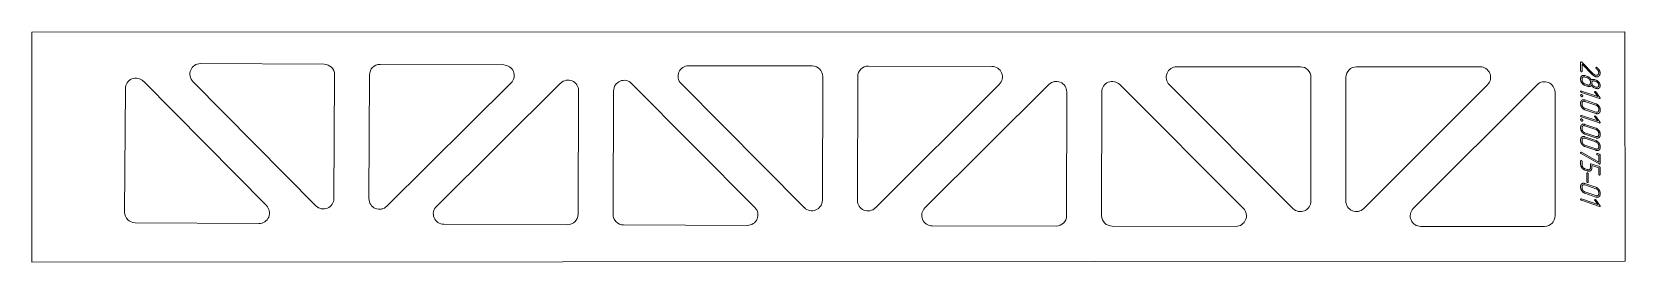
# Model space of a CAD drawing. Header units: millimetres. Extents: x 0 to 2275, y 0 to 329.
import ezdxf

# ---------------------------------------------------------------- set-up
doc = ezdxf.new("R2010")
doc.units = ezdxf.units.MM
doc.linetypes.add('K5LT_BASIC', pattern=[0])
doc.layers.add('Engraving', color=7, linetype='Continuous')

msp = doc.modelspace()

# ---------------------------------------------------------------- linework, layer by layer
at = {"color": 143, "linetype": 'K5LT_BASIC', "lineweight": 15, "true_color": 0x33acca}
for p, q in [((2274.4, 328.9), (-0.2, 328.5)), ((0, 0), (-0.2, 328.5)), ((2274.6, 1.2), (2274.4, 328.9)), ((240.4, 283.5), (417, 282.7)), ((497, 282.4), (673.6, 281.6)), ((937.4, 280.6), (1114, 280.2)), ((1194, 280), (1370.6, 279.5)), ((1634.4, 279.1), (1811, 279)), ((1891, 279), (2067.6, 278.9)), ((159, 258.4), (334.8, 80.8)), ((405.5, 80.4), (229.7, 258)), ((432, 267.7), (431.1, 90.9)), ((481.1, 90.7), (482, 267.4)), ((684.1, 255.9), (506.7, 80)), ((577.4, 79.7), (754.8, 255.6)), ((856, 255.3), (1032.1, 78.1)), ((1102.9, 77.8), (926.7, 255)), ((1129, 265.1), (1128.5, 88.4)), ((1178.5, 88.2), (1179, 265)), ((1381.1, 253.9), (1204.1, 77.6)), ((1274.8, 77.4), (1451.8, 253.7)), ((1553.1, 253.6), (1729.5, 76.7)), ((1800.3, 76.7), (1623.8, 253.5)), ((1826, 264), (1825.9, 87.2)), ((1875.9, 87.2), (1876, 264)), ((2078.2, 253.3), (1901.5, 76.6)), ((1972.2, 76.6), (2148.9, 253.3)), ((132.3, 71.3), (133.3, 247.9)), ((780.4, 244.9), (779.7, 68.3)), ((829.7, 68.2), (830.4, 244.7)), ((1477.4, 243.1), (1477.2, 66.5)), ((1527.2, 66.4), (1527.4, 243)), ((2174.5, 242.7), (2174.6, 66.1)), ((324, 55.2), (147.3, 56.2)), ((764.7, 53.4), (587.9, 54)), ((1021.5, 52.5), (844.7, 53.1)), ((1462.1, 51.5), (1285.4, 51.8)), ((1718.9, 51.1), (1542.1, 51.4)), ((2159.6, 51.1), (1982.8, 51)), ((2274.6, 1.2), (0, 0))]:
    msp.add_line(p, q, dxfattribs=at)
for centre, start, end in [((240.4, 268.5), 89.7364, 224.7071), ((417, 267.7), 359.7364, 89.7364), ((496.9, 267.4), 89.7364, 179.7364), ((673.5, 266.6), 314.7656, 89.7364), ((937.4, 265.6), 89.8534, 224.8242), ((1114, 265.2), 359.8534, 89.8534), ((1194, 265), 89.8534, 179.8534), ((1370.5, 264.5), 314.8827, 89.8534), ((1634.4, 264.1), 89.9705, 224.9412), ((1811, 264), 359.9705, 89.9705), ((1891, 264), 89.9705, 179.9705), ((2067.6, 263.9), 314.9997, 89.9705), ((148.3, 247.8), 44.7071, 179.6778), ((765.4, 245), 359.7949, 134.7656), ((845.4, 244.7), 44.8242, 179.7949), ((1462.4, 243.1), 359.9119, 134.8827), ((1542.4, 243), 44.9412, 179.9119), ((2159.5, 242.7), 0.029, 134.9997), ((147.3, 71.2), 179.6778, 269.6778), ((324.1, 70.2), 269.6778, 44.7071), ((416.1, 91), 224.7071, 359.7364), ((496.1, 90.6), 179.7364, 314.7656), ((588, 69), 134.7656, 269.7949), ((764.7, 68.4), 269.7949, 359.7949), ((1021.5, 67.5), 269.7949, 44.8242), ((1113.5, 88.4), 224.8242, 359.8534), ((1193.5, 88.2), 179.8534, 314.8827), ((1285.4, 66.8), 134.8827, 269.9119), ((1718.9, 66.1), 269.9119, 44.9412), ((1810.9, 87.2), 224.9412, 359.9705), ((1890.9, 87.2), 179.9705, 314.9997), ((1982.8, 66), 134.9997, 270.029), ((844.7, 68.1), 179.7949, 269.7949), ((1462.2, 66.5), 269.9119, 359.9119), ((1542.2, 66.4), 179.9119, 269.9119), ((2159.6, 66.1), 270.029, 0.029)]:
    msp.add_arc(centre, 15, start, end, dxfattribs=at)
at = {"layer": 'Engraving', "color": 143, "linetype": 'K5LT_BASIC', "lineweight": 15, "true_color": 0x33acca}
for p, q in [((2211.1, 273.3), (2211.1, 285.2)), ((2212.6, 285.5), (2229.1, 269)), ((2213.1, 282.7), (2213.1, 272.7)), ((2228, 267.7), (2213.1, 282.7)), ((2233.8, 278.2), (2234.2, 278)), ((2211.1, 260.5), (2211.1, 262.5)), ((2213.1, 259.8), (2213.1, 261.8)), ((2217, 266.4), (2221, 265.1)), ((2217, 264.4), (2221, 263.1)), ((2221, 253.1), (2217, 254.5)), ((2221, 251.2), (2217, 252.5)), ((2225, 257.8), (2225, 255.8)), ((2229.1, 269), (2229.9, 268.3)), ((2229.9, 268.3), (2230.6, 267.8)), ((2230.9, 258.7), (2233, 258)), ((2233, 250.1), (2230.9, 250.8)), ((2231, 260.7), (2233, 260)), ((2238.5, 254.5), (2238.8, 253.3)), ((2238.8, 253.3), (2238.9, 252.7)), ((2238.9, 252.7), (2238.9, 252)), ((2211.1, 225.7), (2211.1, 227.7)), ((2212.1, 244.4), (2235.5, 236.4)), ((2237.9, 233.6), (2212.1, 242.4)), ((2217, 231.6), (2233, 226.2)), ((2217, 229.6), (2233, 224.2)), ((2233, 248.1), (2230.9, 248.8)), ((2235.5, 236.4), (2231.3, 242.1)), ((2232.7, 243), (2238.6, 235)), ((2233.6, 247.9), (2233, 248.1)), ((2234.2, 247.8), (2233.6, 247.9)), ((2235.3, 247.7), (2234.2, 247.8)), ((2212.1, 209.6), (2235.5, 201.6)), ((2237.9, 198.8), (2212.1, 207.6)), ((2213.1, 225), (2213.1, 227)), ((2233, 214.2), (2217, 219.7)), ((2233, 212.3), (2217, 217.7)), ((2235.5, 201.6), (2231.3, 207.3)), ((2232.7, 208.2), (2238.6, 200.2)), ((2236.9, 218.9), (2236.9, 216.9)), ((2238.9, 218.2), (2238.9, 216.2)), ((2211.1, 190.9), (2211.1, 192.9)), ((2213.1, 190.2), (2213.1, 192.2)), ((2217, 196.8), (2233, 191.4)), ((2217, 194.8), (2233, 189.4)), ((2233, 179.4), (2217, 184.8)), ((2233, 177.4), (2217, 182.8)), ((2236.9, 184.1), (2236.9, 182.1)), ((2238.9, 183.4), (2238.9, 181.4)), ((2211.1, 173.1), (2211.1, 175.1)), ((2213.1, 172.4), (2213.1, 174.4)), ((2217, 179), (2233, 173.6)), ((2217, 177), (2233, 171.6)), ((2233, 161.6), (2217, 167.1)), ((2233, 159.7), (2217, 165.1)), ((2236.9, 166.3), (2236.9, 164.3)), ((2238.9, 165.6), (2238.9, 163.6)), ((2211.3, 155.6), (2211.1, 156.3)), ((2211.1, 139.5), (2211.1, 144.5)), ((2237.7, 140.3), (2211.8, 155.1)), ((2212, 157), (2212.3, 156.9)), ((2212.3, 156.9), (2236.9, 142.8)), ((2213.1, 143.8), (2213.1, 138.8)), ((2225, 134.8), (2225, 139.8)), ((2226, 140.4), (2237.9, 136.4)), ((2227, 138.1), (2227, 134.1)), ((2236.9, 134.7), (2227, 138.1)), ((2235, 155.1), (2237.9, 154.1)), ((2236.9, 152.5), (2235, 153.1)), ((2236.9, 142.8), (2236.9, 152.5)), ((2238, 140.1), (2237.7, 140.3)), ((2238.9, 152.8), (2238.9, 140.8)), ((2217, 133.5), (2221, 132.2)), ((2221, 130.2), (2217, 131.5)), ((2220, 114.9), (2220, 126.9)), ((2222, 126.2), (2222, 114.3)), ((2236.9, 125.8), (2236.9, 134.7)), ((2238.9, 135), (2238.9, 125.1)), ((2211.1, 106.4), (2211.1, 108.4)), ((2213.1, 105.7), (2213.1, 107.7)), ((2217, 112.3), (2233, 106.9)), ((2217, 110.3), (2233, 104.9)), ((2233, 95), (2217, 100.4)), ((2233, 93), (2217, 98.4)), ((2236.9, 99.6), (2236.9, 97.6)), ((2238.9, 98.9), (2238.9, 96.9)), ((2212.1, 90.3), (2235.5, 82.3)), ((2237.9, 79.5), (2212.1, 88.3)), ((2235.5, 82.3), (2231.3, 88)), ((2232.7, 88.9), (2238.6, 81))]:
    msp.add_line(p, q, dxfattribs=at)
for points in [[(2211.1, 285.2), (2211.1, 285.6), (2211.4, 285.8)], [(2211.4, 272.5), (2211.1, 272.9), (2211.1, 273.3)], [(2211.4, 285.8), (2211.7, 286), (2212.1, 285.9)], [(2212.1, 285.9), (2212.4, 285.8), (2212.6, 285.5)], [(2232.9, 277.5), (2232.9, 277.9), (2233.1, 278.1)], [(2233.1, 276.8), (2232.9, 277.1), (2232.9, 277.5)], [(2233.1, 278.1), (2233.4, 278.3), (2233.8, 278.2)], [(2233.5, 276.3), (2233.2, 276.6), (2233.1, 276.8)], [(2236.1, 273.5), (2235.4, 275), (2233.5, 276.3)], [(2234.2, 278), (2236.6, 276.3), (2237.8, 274.1)], [(2236.9, 270.7), (2236.9, 272.1), (2236.1, 273.5)], [(2237.8, 274.1), (2238.9, 272.2), (2238.9, 270.1)], [(2211.1, 262.5), (2211.1, 264.8), (2212.8, 266)], [(2212.8, 255.7), (2211.1, 258), (2211.1, 260.5)], [(2212.1, 272), (2211.7, 272.1), (2211.4, 272.5)], [(2212.7, 272.1), (2212.4, 271.9), (2212.1, 272)], [(2213.1, 272.7), (2213.1, 272.3), (2212.7, 272.1)], [(2212.8, 266), (2214.5, 267.3), (2217, 266.4)], [(2217, 252.5), (2214.5, 253.3), (2212.8, 255.7)], [(2213.1, 261.8), (2213.1, 263.4), (2214.2, 264.2)], [(2214.2, 256.6), (2213.1, 258.2), (2213.1, 259.8)], [(2214.2, 264.2), (2215.4, 265), (2217, 264.4)], [(2217, 254.5), (2215.4, 255.1), (2214.2, 256.6)], [(2221, 265.1), (2222.5, 264.6), (2223.9, 263.3)], [(2221, 263.1), (2222.7, 262.5), (2223.8, 261)], [(2223.8, 253.3), (2222.7, 252.6), (2221, 253.1)], [(2224.2, 251), (2222.7, 250.6), (2221, 251.2)], [(2223.8, 261), (2225, 259.4), (2225, 257.8)], [(2225, 255.8), (2225, 254.1), (2223.8, 253.3)], [(2223.9, 263.3), (2225.3, 261.9), (2226.3, 260.1)], [(2226.3, 252.6), (2225.7, 251.4), (2224.2, 251)], [(2226.3, 260.1), (2227.1, 260.8), (2228.3, 261)], [(2228.4, 250.2), (2227.2, 251.1), (2226.3, 252.6)], [(2227, 256.1), (2227, 257.8), (2228.1, 258.5)], [(2228.1, 252.9), (2227, 254.5), (2227, 256.1)], [(2230.2, 266), (2229.3, 266.6), (2228, 267.7)], [(2228.1, 258.5), (2229.3, 259.3), (2230.9, 258.7)], [(2230.9, 250.8), (2229.2, 251.3), (2228.1, 252.9)], [(2228.3, 261), (2229.5, 261.2), (2231, 260.7)], [(2232.1, 265), (2231.1, 265.3), (2230.2, 266)], [(2230.6, 267.8), (2231.3, 267.3), (2232.1, 267.1)], [(2232.1, 267.1), (2234.1, 266.4), (2235.5, 267.5)], [(2237, 265.7), (2234.9, 264), (2232.1, 265)], [(2233, 260), (2235.3, 259.2), (2237.2, 256.9)], [(2233, 258), (2234.6, 257.5), (2235.8, 255.9)], [(2235.8, 250.3), (2234.6, 249.5), (2233, 250.1)], [(2235.5, 267.5), (2236.1, 268), (2236.5, 268.9)], [(2235.8, 255.9), (2236.9, 254.3), (2236.9, 252.7)], [(2236.9, 252.7), (2236.9, 251), (2235.8, 250.3)], [(2236.5, 268.9), (2236.9, 269.7), (2236.9, 270.7)], [(2238.9, 270.1), (2238.9, 267.3), (2237, 265.7)], [(2237.2, 256.9), (2238.1, 255.7), (2238.5, 254.5)], [(2238.9, 252), (2238.9, 249.6), (2237.2, 248.4)], [(2211.1, 243.7), (2211.1, 243.9), (2211.3, 244.3)], [(2211.3, 242.9), (2211.1, 243.3), (2211.1, 243.7)], [(2211.1, 238.3), (2211.1, 239), (2211.5, 239.3)], [(2211.5, 237.1), (2211.1, 237.6), (2211.1, 238.3)], [(2211.1, 227.7), (2211.1, 230), (2212.8, 231.2)], [(2211.3, 244.3), (2211.5, 244.5), (2212.1, 244.4)], [(2212.1, 242.4), (2211.6, 242.5), (2211.3, 242.9)], [(2211.5, 239.3), (2212, 239.5), (2212.6, 239.3)], [(2212.6, 236.3), (2212, 236.5), (2211.5, 237.1)], [(2212.6, 239.3), (2212.9, 239.2), (2213.5, 238.6)], [(2213.6, 236.5), (2213.1, 236.1), (2212.6, 236.3)], [(2212.8, 231.2), (2214.5, 232.5), (2217, 231.6)], [(2213.1, 227), (2213.1, 228.6), (2214.2, 229.4)], [(2213.5, 238.6), (2214.1, 238), (2214.1, 237.3)], [(2214.1, 237.3), (2214.1, 236.8), (2213.6, 236.5)], [(2214.2, 229.4), (2215.4, 230.2), (2217, 229.6)], [(2230.9, 248.8), (2229.5, 249.3), (2228.4, 250.2)], [(2231, 242.9), (2231, 243.3), (2231.3, 243.5)], [(2231.3, 242.1), (2231, 242.5), (2231, 242.9)], [(2231.3, 243.5), (2231.6, 243.7), (2232, 243.6)], [(2232, 243.6), (2232.1, 243.5), (2232.7, 243)], [(2237.2, 248.4), (2236.4, 247.8), (2235.3, 247.7)], [(2238.6, 233.7), (2238.4, 233.4), (2237.9, 233.6)], [(2238.6, 235), (2238.9, 234.7), (2238.9, 234.3)], [(2238.9, 234.3), (2238.9, 233.9), (2238.6, 233.7)], [(2212.8, 220.8), (2211.1, 223.2), (2211.1, 225.7)], [(2211.1, 208.9), (2211.1, 209.1), (2211.3, 209.5)], [(2211.3, 208.1), (2211.1, 208.5), (2211.1, 208.9)], [(2211.3, 209.5), (2211.5, 209.7), (2212.1, 209.6)], [(2212.1, 207.6), (2211.6, 207.7), (2211.3, 208.1)], [(2217, 217.7), (2214.6, 218.5), (2212.8, 220.8)], [(2214.2, 221.8), (2213.1, 223.4), (2213.1, 225)], [(2217, 219.7), (2215.3, 220.2), (2214.2, 221.8)], [(2231, 208.1), (2231, 208.5), (2231.3, 208.7)], [(2231.3, 207.3), (2231, 207.7), (2231, 208.1)], [(2231.3, 208.7), (2231.6, 208.9), (2232, 208.7)], [(2232, 208.7), (2232.1, 208.7), (2232.7, 208.2)], [(2233, 226.2), (2235.3, 225.4), (2237.1, 223.1)], [(2233, 224.2), (2234.6, 223.7), (2235.8, 222.1)], [(2235.8, 214.5), (2234.6, 213.7), (2233, 214.2)], [(2237.2, 212.6), (2235.4, 211.4), (2233, 212.3)], [(2235.8, 222.1), (2236.9, 220.5), (2236.9, 218.9)], [(2236.9, 216.9), (2236.9, 215.2), (2235.8, 214.5)], [(2237.1, 223.1), (2238.9, 220.7), (2238.9, 218.2)], [(2238.9, 216.2), (2238.9, 213.8), (2237.2, 212.6)], [(2211.1, 203.5), (2211.1, 204.2), (2211.5, 204.5)], [(2211.5, 202.2), (2211.1, 202.8), (2211.1, 203.5)], [(2211.1, 192.9), (2211.1, 195.1), (2212.8, 196.4)], [(2212.8, 186), (2211.1, 188.4), (2211.1, 190.9)], [(2211.5, 204.5), (2212, 204.7), (2212.6, 204.5)], [(2212.6, 201.5), (2212, 201.7), (2211.5, 202.2)], [(2212.6, 204.5), (2212.9, 204.4), (2213.5, 203.8)], [(2213.6, 201.6), (2213.1, 201.3), (2212.6, 201.5)], [(2212.8, 196.4), (2214.5, 197.6), (2217, 196.8)], [(2217, 182.8), (2214.6, 183.7), (2212.8, 186)], [(2213.1, 192.2), (2213.1, 193.7), (2214.2, 194.5)], [(2214.2, 187), (2213.1, 188.6), (2213.1, 190.2)], [(2213.5, 203.8), (2214.1, 203.2), (2214.1, 202.5)], [(2214.1, 202.5), (2214.1, 202), (2213.6, 201.6)], [(2214.2, 194.5), (2215.4, 195.3), (2217, 194.8)], [(2217, 184.8), (2215.3, 185.4), (2214.2, 187)], [(2233, 191.4), (2235.3, 190.6), (2237.1, 188.2)], [(2233, 189.4), (2234.6, 188.8), (2235.8, 187.3)], [(2235.8, 187.3), (2236.9, 185.7), (2236.9, 184.1)], [(2236.9, 182.1), (2236.9, 180.4), (2235.8, 179.6)], [(2237.1, 188.2), (2238.9, 185.9), (2238.9, 183.4)], [(2238.6, 198.8), (2238.4, 198.6), (2237.9, 198.8)], [(2238.6, 200.2), (2238.9, 199.9), (2238.9, 199.5)], [(2238.9, 199.5), (2238.9, 199.1), (2238.6, 198.8)], [(2211.1, 175.1), (2211.1, 177.4), (2212.8, 178.6)], [(2212.8, 168.2), (2211.1, 170.6), (2211.1, 173.1)], [(2212.8, 178.6), (2214.5, 179.9), (2217, 179)], [(2217, 165.1), (2214.6, 165.9), (2212.8, 168.2)], [(2213.1, 174.4), (2213.1, 176), (2214.2, 176.8)], [(2214.2, 169.2), (2213.1, 170.8), (2213.1, 172.4)], [(2214.2, 176.8), (2215.4, 177.6), (2217, 177)], [(2217, 167.1), (2215.3, 167.6), (2214.2, 169.2)], [(2235.8, 179.6), (2234.6, 178.9), (2233, 179.4)], [(2237.2, 177.8), (2235.4, 176.6), (2233, 177.4)], [(2233, 173.6), (2235.3, 172.8), (2237.1, 170.5)], [(2233, 171.6), (2234.6, 171.1), (2235.8, 169.5)], [(2235.8, 161.9), (2234.6, 161.1), (2233, 161.6)], [(2237.2, 160), (2235.4, 158.8), (2233, 159.7)], [(2235.8, 169.5), (2236.9, 167.9), (2236.9, 166.3)], [(2236.9, 164.3), (2236.9, 162.6), (2235.8, 161.9)], [(2237.1, 170.5), (2238.9, 168.1), (2238.9, 165.6)], [(2238.9, 181.4), (2238.9, 178.9), (2237.2, 177.8)], [(2238.9, 163.6), (2238.9, 161.2), (2237.2, 160)], [(2211.1, 156.3), (2211.1, 156.6), (2211.3, 156.9)], [(2211.1, 144.5), (2211.1, 144.9), (2211.3, 145.1)], [(2212.8, 134.7), (2211.1, 137), (2211.1, 139.5)], [(2211.3, 156.9), (2211.6, 157.1), (2212, 157)], [(2211.8, 155.1), (2211.7, 155.2), (2211.3, 155.6)], [(2211.3, 145.1), (2211.7, 145.3), (2212.1, 145.1)], [(2212.1, 145.1), (2212.3, 145.1), (2212.7, 144.7)], [(2212.7, 144.7), (2213.1, 144.3), (2213.1, 143.8)], [(2213.1, 138.8), (2213.1, 137.2), (2214.2, 135.6)], [(2225, 139.8), (2225, 140.8), (2226, 140.4)], [(2234, 154.5), (2234, 154.7), (2234.2, 155.1)], [(2234.2, 153.7), (2234, 154), (2234, 154.5)], [(2234.2, 155.1), (2234.4, 155.3), (2235, 155.1)], [(2235, 153.1), (2234.5, 153.3), (2234.2, 153.7)], [(2237.9, 154.1), (2238.9, 153.8), (2238.9, 152.8)], [(2238.7, 140.2), (2238.4, 140), (2238, 140.1)], [(2238.9, 140.8), (2238.9, 140.4), (2238.7, 140.2)], [(2217, 131.5), (2214.6, 132.4), (2212.8, 134.7)], [(2214.2, 135.6), (2215.4, 134.1), (2217, 133.5)], [(2220, 126.9), (2220, 127.3), (2220.3, 127.5)], [(2220.3, 114.1), (2220, 114.5), (2220, 114.9)], [(2220.3, 127.5), (2220.6, 127.7), (2221, 127.5)], [(2221, 113.6), (2220.7, 113.7), (2220.3, 114.1)], [(2221, 132.2), (2222.7, 131.6), (2223.8, 132.4)], [(2225.2, 130.5), (2223.5, 129.3), (2221, 130.2)], [(2221, 127.5), (2221.2, 127.5), (2221.6, 127.1)], [(2221.6, 127.1), (2222, 126.7), (2222, 126.2)], [(2222, 114.3), (2222, 113.9), (2221.7, 113.7)], [(2223.8, 132.4), (2225, 133.1), (2225, 134.8)], [(2227, 134.1), (2227, 131.6), (2225.2, 130.5)], [(2237.2, 124.9), (2236.9, 125.3), (2236.9, 125.8)], [(2237.9, 124.4), (2237.6, 124.5), (2237.2, 124.9)], [(2237.9, 136.4), (2238.9, 136), (2238.9, 135)], [(2238.6, 124.5), (2238.3, 124.3), (2237.9, 124.4)], [(2238.9, 125.1), (2238.9, 124.7), (2238.6, 124.5)], [(2211.1, 108.4), (2211.1, 110.7), (2212.8, 111.9)], [(2212.8, 101.6), (2211.1, 103.9), (2211.1, 106.4)], [(2212.8, 111.9), (2214.5, 113.2), (2217, 112.3)], [(2217, 98.4), (2214.6, 99.2), (2212.8, 101.6)], [(2213.1, 107.7), (2213.1, 109.3), (2214.2, 110.1)], [(2214.2, 102.5), (2213.1, 104.1), (2213.1, 105.7)], [(2214.2, 110.1), (2215.4, 110.9), (2217, 110.3)], [(2217, 100.4), (2215.3, 101), (2214.2, 102.5)], [(2221.7, 113.7), (2221.4, 113.5), (2221, 113.6)], [(2233, 106.9), (2235.3, 106.1), (2237.1, 103.8)], [(2233, 104.9), (2234.6, 104.4), (2235.8, 102.8)], [(2235.8, 95.2), (2234.6, 94.4), (2233, 95)], [(2237.2, 93.3), (2235.4, 92.1), (2233, 93)], [(2235.8, 102.8), (2236.9, 101.3), (2236.9, 99.6)], [(2236.9, 97.6), (2236.9, 96), (2235.8, 95.2)], [(2237.1, 103.8), (2238.9, 101.4), (2238.9, 98.9)], [(2238.9, 96.9), (2238.9, 94.5), (2237.2, 93.3)], [(2211.1, 89.6), (2211.1, 89.8), (2211.3, 90.2)], [(2211.3, 88.8), (2211.1, 89.2), (2211.1, 89.6)], [(2211.3, 90.2), (2211.5, 90.5), (2212.1, 90.3)], [(2212.1, 88.3), (2211.6, 88.4), (2211.3, 88.8)], [(2231, 88.8), (2231, 89.2), (2231.3, 89.4)], [(2231.3, 88), (2231, 88.4), (2231, 88.8)], [(2231.3, 89.4), (2231.6, 89.6), (2232, 89.5)], [(2232, 89.5), (2232.1, 89.4), (2232.7, 88.9)], [(2238.6, 79.6), (2238.4, 79.3), (2237.9, 79.5)], [(2238.6, 81), (2238.9, 80.6), (2238.9, 80.2)], [(2238.9, 80.2), (2238.9, 79.8), (2238.6, 79.6)]]:
    msp.add_open_spline(points, degree=2, dxfattribs=at)

doc.saveas('drawing.dxf')
